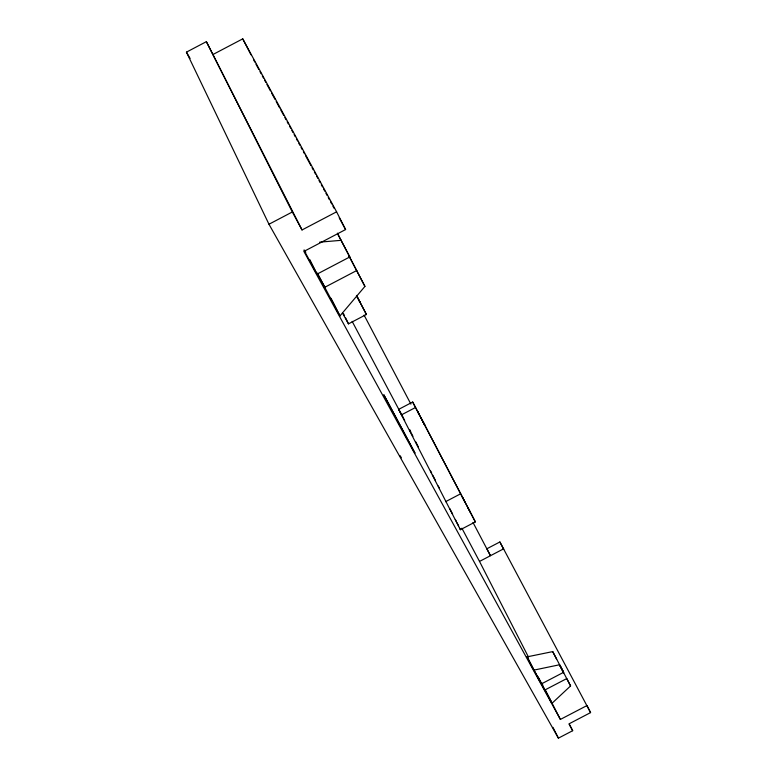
<?xml version="1.0" encoding="UTF-8"?>
<svg xmlns="http://www.w3.org/2000/svg" width="777" height="777" viewBox="0 0 777 777"><rect width="100%" height="100%" fill="white"/><g stroke="black" fill="none" stroke-linecap="round" stroke-linejoin="round"><path stroke-width="1.17" d="M420.697 417.298L475.359 521.901L460.392 529.729L459.809 528.321M317.123 272.95L339.957 315.928L364.937 286.402L349.116 256.167L364.937 286.402M552.01 703.282L570.571 685.936L566.783 678.574L544.764 690.054L538.053 676.932L552.01 703.282L544.764 690.054M186.431 52.146L206.371 41.657L302.03 229.953L336.596 211.82L345.59 229.555L303.904 251.427L560.382 719.434L586.994 705.555L590.569 712.606L568.978 723.873L572.678 730.71L558.401 738.15L268.968 224.242L186.431 52.146L190.083 58.421M213.306 54.322L242.745 38.85L336.596 211.82M268.968 224.242L292.317 211.985L206.371 41.657M303.904 250.077L317.065 274.116L349.786 256.964L337.403 233.158M324.388 287.49L356.76 270.513M342.463 313.073L348.484 323.863L366.414 314.471L356.682 295.814M460.392 529.729L398.64 409.382L412.674 402.03L424.912 425.388L422.863 421.464M401.359 414.908L415.52 407.498L412.674 402.03M445.561 501.689L460.635 493.803M590.569 712.606L499.883 541.967L486.868 548.766L490.462 555.71L472.979 522.416M528.477 657.089L479.516 561.431L503.603 548.844M533.857 670.124L541.404 683.906L563.578 672.338L559.663 664.743L533.857 670.124L527.078 656.856L552.729 651.612L563.578 672.338M319.648 242.162L341.22 240.316M398.64 409.382L402.651 416.627M400.213 455.769L401.369 457.828M304.671 250.184L305.817 252.272M317.696 273.999L325.184 287.694M330.944 298.232L332.1 300.34M527.078 656.856L541.404 683.906M255.944 64.17L258.828 69.503M259.984 71.639L261.15 73.776M262.305 75.913L263.461 78.04M264.617 80.177L265.773 82.313M266.929 84.44L270.396 90.851M271.552 92.978L275.029 99.378M276.185 101.515L279.652 107.916M280.808 110.052L283.702 115.384M284.858 117.521L286.014 119.658M287.169 121.785L288.325 123.922M289.491 126.059L290.647 128.195M291.802 130.322L292.958 132.459M294.114 134.596L295.27 136.723M296.425 138.86L297.581 140.996M298.737 143.133L299.893 145.26M301.058 147.397L302.214 149.534M303.37 151.661L304.526 153.797M305.682 155.934L310.887 165.54M312.043 167.667L313.199 169.804M314.355 171.94L315.511 174.067M316.666 176.204L317.832 178.341M318.988 180.478L320.143 182.605M321.299 184.741L322.455 186.878M323.611 189.005L324.767 191.142M325.922 193.279L327.078 195.415M328.234 197.543L329.399 199.679M330.555 201.816L331.711 203.943M332.867 206.08L334.023 208.217M339.228 217.822L345.59 229.555M292.317 211.985L302.03 229.953M366.414 314.471L356.439 295.406M349.786 256.964L337.859 234.314M250.961 54.788L242.745 38.85M253.71 59.984L254.807 62.063M352.156 321.377L404.662 420.415M409.586 429.613L410.722 431.759M461.888 528.205L479.516 561.431M570.571 685.936L559.896 665.539L563.713 672.95M462.626 497.581L462.364 497.066L464.743 501.651M475.359 521.901L415.52 407.498M418.492 413.121L417.57 411.373L419.599 415.268M364.092 315.122L410.897 404.118M357.245 296.989L360.101 302.428L359.159 300.602M467.764 507.41L470.143 511.946L469.862 511.392M499.883 541.967L503.71 549.339M409.566 429.768L410.606 431.779M552.729 651.612L556.662 659.265M569.347 724.251L572.678 730.71M411.12 432.789L412.946 436.334M541.676 682.886L542.773 685.042M545.532 690.413L560.382 719.434M415.705 441.734L418.453 447.134M430.565 470.881L431.662 473.038M432.76 475.194L435.518 480.594M438.267 485.994L439.364 488.15M449.825 508.663L452.583 514.053M455.332 519.454L456.429 521.61M456.983 522.688L458.644 525.961M552.952 727.35L558.401 738.15M343.492 313.626L344.57 315.783M332.673 301.389L339.957 315.928M345.658 317.929L348.484 323.863M309.809 259.586L317.065 274.116M414.918 453.001L383.896 394.92L414.918 453.001"/></g></svg>
